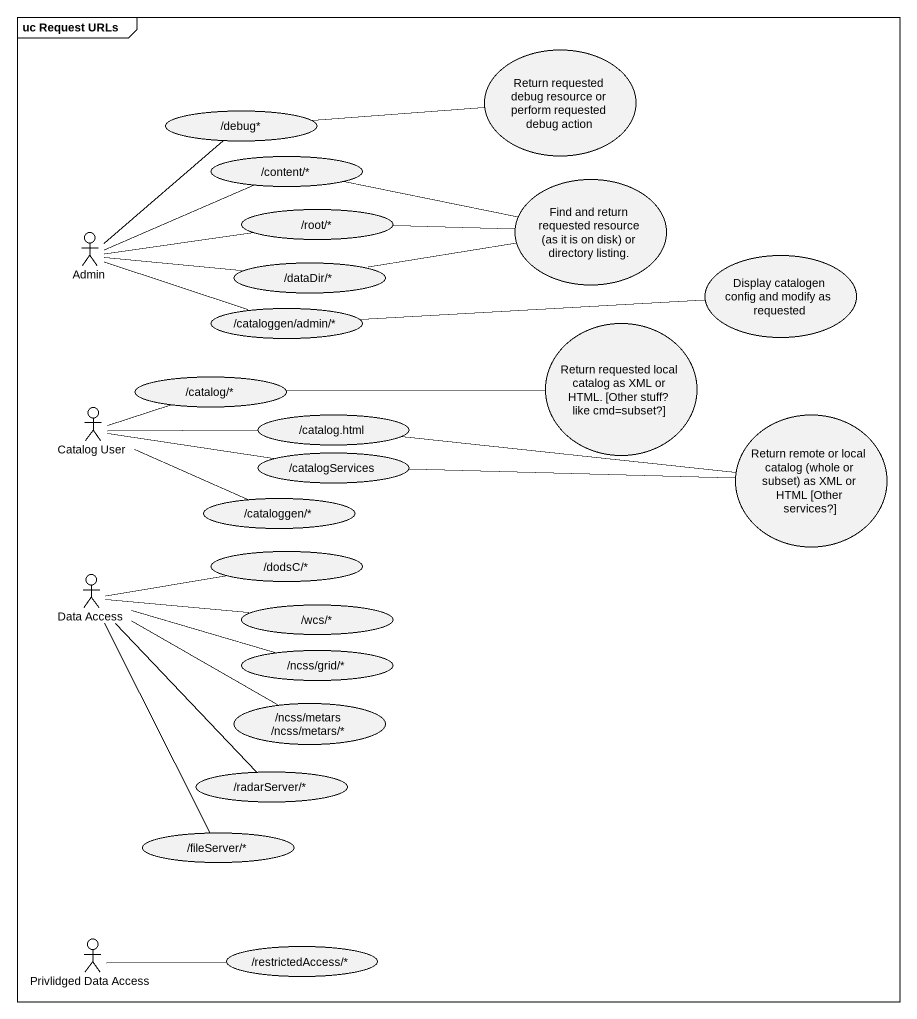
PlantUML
@startuml
mainframe uc Request URLs
usecase "Return requested debug resource or perform requested debug action" as Return_requested_debug
usecase "/debug*" as debug
usecase "/content/*" as content
usecase "Find and return requested resource (as it is on disk) or directory listing." as Find_and_return_requested
actor Admin
usecase "/root/*" as root
usecase "/dataDir/*" as dataDir
usecase "Display catalogen config and modify as requested" as Display_catalogen_config
usecase "/cataloggen/admin/*" as cataloggen_admin
usecase "Return requested local catalog as XML or HTML. [Other stuff? like cmd=subset?]" as Return_requested_local
usecase "/catalog/*" as catalog
actor "Catalog User" as Catalog_User
usecase "/catalog.html" as catalog_html
usecase "Return remote or local catalog (whole or subset) as XML or HTML [Other services?]" as Return_remote_or_local
usecase "/cataloggen/*" as cataloggen
usecase "/catalogServices" as catalogServices
actor "Data Access" as Data_Access
usecase "/dodsC/*" as dodsC
usecase "/wcs/*" as wcs
usecase "/ncss/grid/*" as ncss_grid
usecase "/ncss/metars /ncss/metars/*" as ncss_metars_ncss_metars
usecase "/radarServer/*" as radarServer
usecase "/fileServer/*" as fileServer
actor "Privlidged Data Access" as Privlidged_Data_Access
usecase "/restrictedAccess/*" as restrictedAccess
debug -right- Return_requested_debug
Find_and_return_requested -left- content
Find_and_return_requested -left- root
Find_and_return_requested -left- dataDir
Admin -up- debug
Admin -right- content
Admin -right- root
Admin -right- dataDir
Admin -right- cataloggen_admin
cataloggen_admin -right- Display_catalogen_config
catalog -right- Return_requested_local
Catalog_User -right- catalog
Catalog_User -right- catalog_html
Catalog_User -right- cataloggen
Catalog_User -right- catalogServices
catalog_html -right- Return_remote_or_local
catalogServices -right- Return_remote_or_local
Data_Access -right- dodsC
Data_Access -right- wcs
Data_Access -right- ncss_grid
Data_Access -right- ncss_metars_ncss_metars
Data_Access -- radarServer
Data_Access -- fileServer
Privlidged_Data_Access -right- restrictedAccess
@enduml
